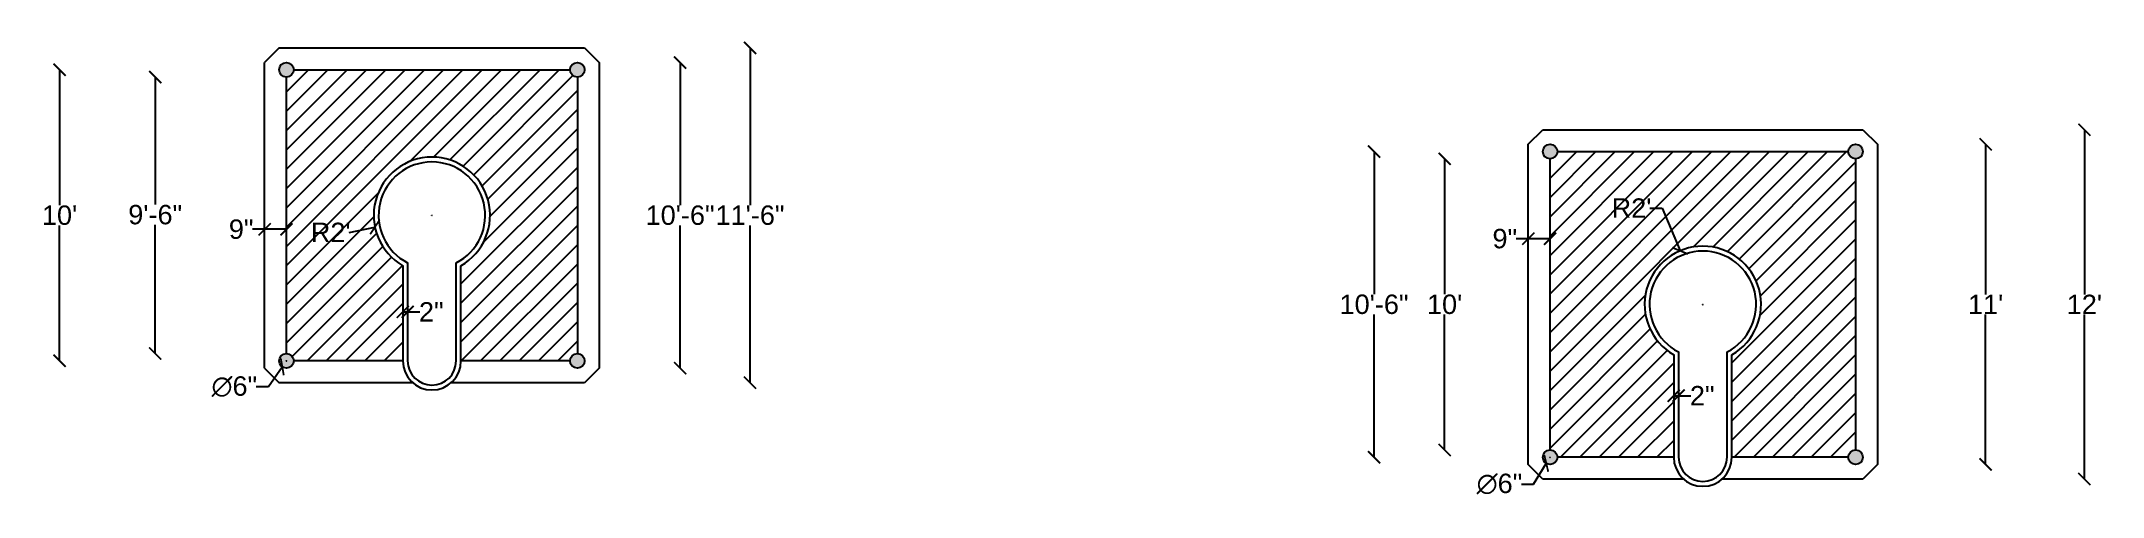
# Model space of a CAD drawing. Header units: inches. Extents: x -86 to 764, y -160 to 28.
import ezdxf

# ---------------------------------------------------------------- set-up
doc = ezdxf.new("R2010")
doc.units = ezdxf.units.IN
doc.header["$MEASUREMENT"] = 0
doc.styles.get("Standard").update_dxf_attribs({"font": 'arial.ttf'})
doc.dimstyles.get("Standard").update_dxf_attribs({"dimtxt": 8, "dimasz": 5, "dimexe": 0.18, "dimexo": 0.0625, "dimgap": 0.09, "dimtad": 0, "dimtih": 1, "dimtoh": 1, "dimdec": 4, "dimzin": 0, "dimdsep": 46, "dimlunit": 4, "dimtxsty": 'Standard', "dimblk": 'ARCHTICK', "dimcen": 0.09, "dimse1": 1, "dimse2": 1, "dimadec": 0, "dimazin": 0, "dimtfac": 1, "dimtdec": 4, "dimtofl": 0, "dimtmove": 0, "dimatfit": 3, "dimfxl": 1, "dimtolj": 1, "dimtzin": 0, "dimarcsym": 0})

# ---------------------------------------------------------------- blocks, each defined once
blk = doc.blocks.new('_ArchTick')
at = {"color": 0, "linetype": 'ByBlock', "const_width": 0.15}
blk.add_lwpolyline([(-0.5, -0.5), (0.5, 0.5)], dxfattribs=at)
blk = doc.blocks.new('*D1')
at = {"color": 0, "lineweight": -2, "transparency": 16777216}
for p, q in [((206.23, 25.2), (206.23, -39.63)), ((206.23, -112.8), (206.23, -47.98))]:
    blk.add_line(p, q, dxfattribs=at)
at = {"layer": 'Defpoints', "color": 0, "transparency": 16777216}
for p in [(138, 25.2), (138, -112.8), (206.23, -112.8)]:
    blk.add_point(p, dxfattribs=at)
at = {"color": 0, "lineweight": -2, "transparency": 16777216, "xscale": 5, "yscale": 5, "zscale": 5}
for p, rotation in [((206.23, 25.2), 90), ((206.23, -112.8), 270)]:
    blk.add_blockref('_ArchTick', p, dxfattribs=dict(at, rotation=rotation))
at = {"color": 0, "transparency": 16777216, "insert": (206.23, -43.8), "char_height": 8, "attachment_point": 5}
blk.add_mtext('\\A1;11\'-6"', dxfattribs=at)
blk = doc.blocks.new('*D3')
at = {"color": 0, "lineweight": -2, "transparency": 16777216}
for p, q in [((177.39, 19.2), (177.39, -39.63)), ((177.39, -106.8), (177.39, -47.98))]:
    blk.add_line(p, q, dxfattribs=at)
at = {"layer": 'Defpoints', "color": 0, "transparency": 16777216}
for p in [(144, 19.2), (144, -106.8), (177.39, -106.8)]:
    blk.add_point(p, dxfattribs=at)
at = {"color": 0, "lineweight": -2, "transparency": 16777216, "xscale": 5, "yscale": 5, "zscale": 5}
for p, rotation in [((177.39, 19.2), 90), ((177.39, -106.8), 270)]:
    blk.add_blockref('_ArchTick', p, dxfattribs=dict(at, rotation=rotation))
at = {"color": 0, "transparency": 16777216, "insert": (177.39, -43.8), "char_height": 8, "attachment_point": 5}
blk.add_mtext('\\A1;10\'-6"', dxfattribs=at)
blk = doc.blocks.new('*D4')
at = {"color": 0, "lineweight": -2, "transparency": 16777216}
for p, q in [((-78.6, 16.2), (-78.6, -39.63)), ((-78.6, -103.8), (-78.6, -47.98))]:
    blk.add_line(p, q, dxfattribs=at)
at = {"layer": 'Defpoints', "color": 0, "transparency": 16777216}
for p in [(15, 16.2), (-78.6, -103.8), (15, -103.8)]:
    blk.add_point(p, dxfattribs=at)
at = {"color": 0, "lineweight": -2, "transparency": 16777216, "xscale": 5, "yscale": 5, "zscale": 5}
for p, rotation in [((-78.6, 16.2), 90), ((-78.6, -103.8), 270)]:
    blk.add_blockref('_ArchTick', p, dxfattribs=dict(at, rotation=rotation))
at = {"color": 0, "transparency": 16777216, "insert": (-78.6, -43.8), "char_height": 8, "attachment_point": 5}
blk.add_mtext("\\A1;10'", dxfattribs=at)
blk = doc.blocks.new('*D5')
at = {"color": 0, "lineweight": -2, "transparency": 16777216}
for p, q in [((-39.15, 13.2), (-39.15, -39.38)), ((-39.15, -100.8), (-39.15, -47.73))]:
    blk.add_line(p, q, dxfattribs=at)
at = {"layer": 'Defpoints', "color": 0, "transparency": 16777216}
for p in [(15, 13.2), (-39.15, -100.8), (15, -100.8)]:
    blk.add_point(p, dxfattribs=at)
at = {"color": 0, "lineweight": -2, "transparency": 16777216, "xscale": 5, "yscale": 5, "zscale": 5}
for p, rotation in [((-39.15, 13.2), 90), ((-39.15, -100.8), 270)]:
    blk.add_blockref('_ArchTick', p, dxfattribs=dict(at, rotation=rotation))
at = {"color": 0, "transparency": 16777216, "insert": (-39.15, -43.56), "char_height": 8, "attachment_point": 5}
blk.add_mtext('\\A1;9\'-6"', dxfattribs=at)
blk = doc.blocks.new('*D6')
at = {"color": 0, "lineweight": -2, "transparency": 16777216}
for p, q in [((40.85, -50.83), (51.49, -48.64)), ((74.91, -43.8), (75.09, -43.8)), ((75, -43.89), (75, -43.71))]:
    blk.add_line(p, q, dxfattribs=at)
at = {"layer": 'Defpoints', "color": 0, "transparency": 16777216}
for p in [(51.49, -48.64), (75, -43.8)]:
    blk.add_point(p, dxfattribs=at)
at = {"color": 0, "lineweight": -2, "transparency": 16777216, "xscale": 5, "yscale": 5, "zscale": 5, "rotation": 11.62432508953383}
blk.add_blockref('_ArchTick', (51.49, -48.64), dxfattribs=at)
at = {"color": 0, "transparency": 16777216, "insert": (33.25, -50.83), "char_height": 8, "attachment_point": 5}
blk.add_mtext("\\A1;R2'", dxfattribs=at)
blk = doc.blocks.new('*D7')
at = {"color": 0, "lineweight": -2, "transparency": 16777216}
for p, q in [((7.53, -114.44), (13.27, -106.26)), ((14.91, -103.8), (15.09, -103.8)), ((15, -103.89), (15, -103.71)), ((2.53, -114.44), (7.53, -114.44))]:
    blk.add_line(p, q, dxfattribs=at)
at = {"layer": 'Defpoints', "color": 0, "transparency": 16777216}
for p in [(16.72, -101.35), (13.27, -106.26)]:
    blk.add_point(p, dxfattribs=at)
at = {"color": 0, "lineweight": -2, "transparency": 16777216, "xscale": 5, "yscale": 5, "zscale": 5, "rotation": 54.92258409506617}
blk.add_blockref('_ArchTick', (13.27, -106.26), dxfattribs=at)
at = {"color": 0, "transparency": 16777216, "insert": (-6.51, -114.44), "char_height": 8, "attachment_point": 5}
blk.add_mtext('\\A1;∅6"', dxfattribs=at)
blk = doc.blocks.new('*D8')
at = {"color": 0, "lineweight": -2, "transparency": 16777216}
for p, q in [((63, -83.6), (65, -83.6)), ((65, -83.6), (70, -83.6))]:
    blk.add_line(p, q, dxfattribs=at)
at = {"layer": 'Defpoints', "color": 0, "transparency": 16777216}
for p in [(63, -83.6), (65, -83.6), (65, -83.6)]:
    blk.add_point(p, dxfattribs=at)
at = {"color": 0, "lineweight": -2, "transparency": 16777216, "xscale": 5, "yscale": 5, "zscale": 5, "rotation": 180}
blk.add_blockref('_ArchTick', (63, -83.6), dxfattribs=at)
at = {"color": 0, "lineweight": -2, "transparency": 16777216, "xscale": 5, "yscale": 5, "zscale": 5}
blk.add_blockref('_ArchTick', (65, -83.6), dxfattribs=at)
at = {"color": 0, "transparency": 16777216, "insert": (74.75, -83.6), "char_height": 8, "attachment_point": 5}
blk.add_mtext('\\A1;2"', dxfattribs=at)
blk = doc.blocks.new('*D9')
at = {"color": 0, "lineweight": -2, "transparency": 16777216}
for p, q in [((6, -49.57), (1, -49.57)), ((15, -49.57), (6, -49.57))]:
    blk.add_line(p, q, dxfattribs=at)
at = {"layer": 'Defpoints', "color": 0, "transparency": 16777216}
for p in [(6, -43.8), (6, -49.57), (15, -43.8)]:
    blk.add_point(p, dxfattribs=at)
at = {"color": 0, "lineweight": -2, "transparency": 16777216, "xscale": 5, "yscale": 5, "zscale": 5, "rotation": 180}
blk.add_blockref('_ArchTick', (6, -49.57), dxfattribs=at)
at = {"color": 0, "lineweight": -2, "transparency": 16777216, "xscale": 5, "yscale": 5, "zscale": 5}
blk.add_blockref('_ArchTick', (15, -49.57), dxfattribs=at)
at = {"color": 0, "transparency": 16777216, "insert": (-3.69, -49.57), "char_height": 8, "attachment_point": 5}
blk.add_mtext('\\A1;9"', dxfattribs=at)
blk = doc.blocks.new('*D10')
at = {"color": 0, "lineweight": -2, "transparency": 16777216}
for p, q in [((756.72, -8.53), (756.72, -76.42)), ((756.72, -152.53), (756.72, -84.63))]:
    blk.add_line(p, q, dxfattribs=at)
at = {"layer": 'Defpoints', "color": 0, "transparency": 16777216}
for p in [(665.3, -8.53), (665.3, -152.53), (756.72, -152.53)]:
    blk.add_point(p, dxfattribs=at)
at = {"color": 0, "lineweight": -2, "transparency": 16777216, "xscale": 5, "yscale": 5, "zscale": 5}
for p, rotation in [((756.72, -8.53), 90), ((756.72, -152.53), 270)]:
    blk.add_blockref('_ArchTick', p, dxfattribs=dict(at, rotation=rotation))
at = {"color": 0, "transparency": 16777216, "insert": (756.72, -80.53), "char_height": 8, "attachment_point": 5}
blk.add_mtext("\\A1;12'", dxfattribs=at)
blk = doc.blocks.new('*D11')
at = {"color": 0, "lineweight": -2, "transparency": 16777216}
for p, q in [((715.97, -14.53), (715.97, -76.42)), ((715.97, -146.53), (715.97, -84.63))]:
    blk.add_line(p, q, dxfattribs=at)
at = {"layer": 'Defpoints', "color": 0, "transparency": 16777216}
for p in [(671.3, -14.53), (671.3, -146.53), (715.97, -146.53)]:
    blk.add_point(p, dxfattribs=at)
at = {"color": 0, "lineweight": -2, "transparency": 16777216, "xscale": 5, "yscale": 5, "zscale": 5}
for p, rotation in [((715.97, -14.53), 90), ((715.97, -146.53), 270)]:
    blk.add_blockref('_ArchTick', p, dxfattribs=dict(at, rotation=rotation))
at = {"color": 0, "transparency": 16777216, "insert": (715.97, -80.53), "char_height": 8, "attachment_point": 5}
blk.add_mtext("\\A1;11'", dxfattribs=at)
blk = doc.blocks.new('*D12')
at = {"color": 0, "lineweight": -2, "transparency": 16777216}
for p, q in [((492.79, -20.53), (492.79, -76.35)), ((492.79, -140.53), (492.79, -84.7))]:
    blk.add_line(p, q, dxfattribs=at)
at = {"layer": 'Defpoints', "color": 0, "transparency": 16777216}
for p in [(536.3, -20.53), (492.79, -140.53), (536.3, -140.53)]:
    blk.add_point(p, dxfattribs=at)
at = {"color": 0, "lineweight": -2, "transparency": 16777216, "xscale": 5, "yscale": 5, "zscale": 5}
for p, rotation in [((492.79, -20.53), 90), ((492.79, -140.53), 270)]:
    blk.add_blockref('_ArchTick', p, dxfattribs=dict(at, rotation=rotation))
at = {"color": 0, "transparency": 16777216, "insert": (492.79, -80.53), "char_height": 8, "attachment_point": 5}
blk.add_mtext("\\A1;10'", dxfattribs=at)
blk = doc.blocks.new('*D13')
at = {"color": 0, "lineweight": -2, "transparency": 16777216}
for p, q in [((463.67, -17.53), (463.67, -76.35)), ((463.67, -143.53), (463.67, -84.7))]:
    blk.add_line(p, q, dxfattribs=at)
at = {"layer": 'Defpoints', "color": 0, "transparency": 16777216}
for p in [(463.67, -17.53), (536.3, -17.53), (536.3, -143.53)]:
    blk.add_point(p, dxfattribs=at)
at = {"color": 0, "lineweight": -2, "transparency": 16777216, "xscale": 5, "yscale": 5, "zscale": 5}
for p, rotation in [((463.67, -17.53), 90), ((463.67, -143.53), 270)]:
    blk.add_blockref('_ArchTick', p, dxfattribs=dict(at, rotation=rotation))
at = {"color": 0, "transparency": 16777216, "insert": (463.67, -80.53), "char_height": 8, "attachment_point": 5}
blk.add_mtext('\\A1;10\'-6"', dxfattribs=at)
blk = doc.blocks.new('*D14')
at = {"color": 0, "lineweight": -2, "transparency": 16777216}
for p, q in [((527.3, -53.45), (522.3, -53.45)), ((536.3, -53.45), (527.3, -53.45))]:
    blk.add_line(p, q, dxfattribs=at)
at = {"layer": 'Defpoints', "color": 0, "transparency": 16777216}
for p in [(527.3, -53.45), (527.3, -80.53), (536.3, -80.53)]:
    blk.add_point(p, dxfattribs=at)
at = {"color": 0, "lineweight": -2, "transparency": 16777216, "xscale": 5, "yscale": 5, "zscale": 5, "rotation": 180}
blk.add_blockref('_ArchTick', (527.3, -53.45), dxfattribs=at)
at = {"color": 0, "lineweight": -2, "transparency": 16777216, "xscale": 5, "yscale": 5, "zscale": 5}
blk.add_blockref('_ArchTick', (536.3, -53.45), dxfattribs=at)
at = {"color": 0, "transparency": 16777216, "insert": (517.62, -53.45), "char_height": 8, "attachment_point": 5}
blk.add_mtext('\\A1;9"', dxfattribs=at)
blk = doc.blocks.new('*D15')
at = {"color": 0, "lineweight": -2, "transparency": 16777216}
for p, q in [((587.3, -118.16), (589.3, -118.16)), ((589.3, -118.16), (594.3, -118.16))]:
    blk.add_line(p, q, dxfattribs=at)
at = {"layer": 'Defpoints', "color": 0, "transparency": 16777216}
for p in [(589.3, -118.16), (587.3, -122.42), (589.3, -121.82)]:
    blk.add_point(p, dxfattribs=at)
at = {"color": 0, "lineweight": -2, "transparency": 16777216, "xscale": 5, "yscale": 5, "zscale": 5, "rotation": 180}
blk.add_blockref('_ArchTick', (587.3, -118.16), dxfattribs=at)
at = {"color": 0, "lineweight": -2, "transparency": 16777216, "xscale": 5, "yscale": 5, "zscale": 5}
blk.add_blockref('_ArchTick', (589.3, -118.16), dxfattribs=at)
at = {"color": 0, "transparency": 16777216, "insert": (599.06, -118.16), "char_height": 8, "attachment_point": 5}
blk.add_mtext('\\A1;2"', dxfattribs=at)
blk = doc.blocks.new('*D16')
at = {"color": 0, "lineweight": -2, "transparency": 16777216}
for p, q in [((577.49, -40.82), (582.49, -40.82)), ((582.49, -40.82), (589.94, -58.43)), ((599.21, -80.53), (599.39, -80.53)), ((599.3, -80.62), (599.3, -80.44))]:
    blk.add_line(p, q, dxfattribs=at)
at = {"layer": 'Defpoints', "color": 0, "transparency": 16777216}
for p in [(589.94, -58.43), (599.3, -80.53)]:
    blk.add_point(p, dxfattribs=at)
at = {"color": 0, "lineweight": -2, "transparency": 16777216, "xscale": 5, "yscale": 5, "zscale": 5, "rotation": 292.9581795988462}
blk.add_blockref('_ArchTick', (589.94, -58.43), dxfattribs=at)
at = {"color": 0, "transparency": 16777216, "insert": (569.89, -40.82), "char_height": 8, "attachment_point": 5}
blk.add_mtext("\\A1;R2'", dxfattribs=at)
blk = doc.blocks.new('*D17')
at = {"color": 0, "lineweight": -2, "transparency": 16777216}
for p, q in [((536.21, -143.53), (536.39, -143.53)), ((536.3, -143.62), (536.3, -143.44)), ((529.46, -154.58), (534.72, -146.08)), ((524.46, -154.58), (529.46, -154.58))]:
    blk.add_line(p, q, dxfattribs=at)
at = {"layer": 'Defpoints', "color": 0, "transparency": 16777216}
for p in [(537.89, -140.98), (534.72, -146.08)]:
    blk.add_point(p, dxfattribs=at)
at = {"color": 0, "lineweight": -2, "transparency": 16777216, "xscale": 5, "yscale": 5, "zscale": 5, "rotation": 58.21008082732352}
blk.add_blockref('_ArchTick', (534.72, -146.08), dxfattribs=at)
at = {"color": 0, "transparency": 16777216, "insert": (515.42, -154.58), "char_height": 8, "attachment_point": 5}
blk.add_mtext('\\A1;∅6"', dxfattribs=at)

msp = doc.modelspace()

# ---------------------------------------------------------------- hatches: boundary and pattern name
h = msp.add_hatch(color=256)
h.dxf.hatch_style = 1
h.paths.add_polyline_path([(17.99746, 16.1973, 1), (11.99746, 16.1973, 1)])
h.paths.add_polyline_path([(137.99746, 16.1973, 1), (131.99746, 16.1973, 1)])
h.paths.add_polyline_path([(137.99746, -103.8027, 1), (131.99746, -103.8027, 1)])
h.paths.add_polyline_path([(17.99746, -103.8027, 1), (11.99746, -103.8027, 1)])
h = msp.add_hatch()
h.set_pattern_fill('ANSI31', color=256, scale=45)
h.paths.add_polyline_path([(134.99746, 13.1973, -0.414213562), (131.99746, 16.1973), (17.99746, 16.1973, -0.414213562), (14.99746, 13.1973), (14.99746, -100.8027, -0.414213562), (17.99746, -103.8027), (62.99746, -103.8027), (62.99746, -64.58731, -3.732050808), (86.99746, -64.58731), (86.99746, -103.8027), (131.99746, -103.8027, -0.414213562), (134.99746, -100.8027)])
h.paths.add_polyline_path([(22.86739, -59.19486), (43.28758, -59.19486), (43.28758, -42.70919), (22.86739, -42.70919)], flags=24)
h = msp.add_hatch(color=256)
h.dxf.hatch_style = 1
h.paths.add_polyline_path([(539.30498, -17.52565, 1), (533.30498, -17.52565, 1)])
h.paths.add_polyline_path([(659.30498, -17.52565, 1), (665.30498, -17.52565, 1)])
h.paths.add_polyline_path([(665.30498, -143.52565, 1), (659.30498, -143.52565, 1)])
h.paths.add_polyline_path([(539.30498, -143.52565, 1), (533.30498, -143.52565, 1)])
h = msp.add_hatch()
h.set_pattern_fill('ANSI31', color=256, scale=45)
h.paths.add_polyline_path([(587.30498, -101.31026, -3.732050808), (611.30498, -101.31026), (611.30498, -143.52565), (659.30498, -143.52565, -0.414213562), (662.30498, -140.52565), (662.30498, -20.52565, -0.414213562), (659.30498, -17.52565), (539.30498, -17.52565, -0.414213562), (536.30498, -20.52565), (536.30498, -140.52565, -0.414213562), (539.30498, -143.52565), (587.30498, -143.52565)])
h.paths.add_polyline_path([(559.50056, -49.19249), (579.92076, -49.19249), (579.92076, -32.70682), (559.50056, -32.70682)], flags=24)

# ---------------------------------------------------------------- linework, layer by layer
for p, q in [((11.99746, 25.1973), (5.99746, 19.1973)), ((5.99746, -106.8027), (5.99746, 19.1973)), ((11.99746, 25.1973), (137.99746, 25.1973)), ((137.99746, 25.1973), (143.99746, 19.1973)), ((143.99746, 19.1973), (143.99746, -106.8027)), ((14.99746, -100.8027), (14.99746, 13.1973)), ((17.99746, 16.1973), (131.99746, 16.1973)), ((134.99746, 13.1973), (134.99746, -100.8027)), ((527.30498, -14.52565), (533.30498, -8.52565)), ((527.30498, -146.52565), (527.30498, -14.52565)), ((533.30498, -8.52565), (665.30498, -8.52565)), ((665.30498, -8.52565), (671.30498, -14.52565)), ((671.30498, -14.52565), (671.30498, -146.52565)), ((536.30498, -140.52565), (536.30498, -20.52565)), ((539.30498, -17.52565), (659.30498, -17.52565)), ((662.30498, -20.52565), (662.30498, -140.52565)), ((5.99746, -106.8027), (11.99746, -112.8027)), ((62.99746, -103.8027), (17.99746, -103.8027)), ((131.99746, -103.8027), (86.99746, -103.8027)), ((143.99746, -106.8027), (137.99746, -112.8027)), ((67.0602, -112.8027), (11.99746, -112.8027)), ((137.99746, -112.8027), (82.93471, -112.8027)), ((587.30498, -143.52565), (539.30498, -143.52565)), ((659.30498, -143.52565), (611.30498, -143.52565)), ((533.30498, -152.52565), (527.30498, -146.52565)), ((591.36773, -152.52565), (533.30498, -152.52565)), ((665.30498, -152.52565), (607.24224, -152.52565)), ((671.30498, -146.52565), (665.30498, -152.52565))]:
    msp.add_line(p, q)
for points in [[(86.99746, -64.58731, 3.732050808), (62.99746, -64.58731), (62.99746, -103.8027, 1), (86.99746, -103.8027)], [(84.99746, -63.39862, 4.159591794), (64.99746, -63.39862), (64.99746, -103.8027, 1), (84.99746, -103.8027)], [(611.30498, -101.31026, 3.732050808), (587.30498, -101.31026), (587.30498, -143.52565, 1), (611.30498, -143.52565)], [(609.30498, -100.12157, 4.159591794), (589.30498, -100.12157), (589.30498, -143.52565, 1), (609.30498, -143.52565)]]:
    msp.add_lwpolyline(points, format="xyb", close=True)
for centre in [(14.99746, 16.1973), (134.99746, 16.1973), (536.30498, -17.52565), (662.30498, -17.52565), (14.99746, -103.8027), (134.99746, -103.8027), (536.30498, -143.52565), (662.30498, -143.52565)]:
    msp.add_circle(centre, 3)

# ---------------------------------------------------------------- dimensions: what is measured, and where the dimension line sits
for base, p1, p2, picture, middle in [((206.22611, -112.8027), (137.99746, 25.1973), (137.99746, -112.8027), '*D1', (206.22611, -43.8027)), ((-78.59695, -103.8027), (14.99746, 16.1973), (14.99746, -103.8027), '*D4', (-78.59695, -43.8027)), ((177.39338, -106.8027), (143.99746, 19.1973), (143.99746, -106.8027), '*D3', (177.39338, -43.8027)), ((756.72454, -152.52565), (665.30498, -8.52565), (665.30498, -152.52565), '*D10', (756.72454, -80.52565)), ((463.66583, -17.52565), (536.30498, -143.52565), (536.30498, -17.52565), '*D13', (463.66583, -80.52565)), ((715.96896, -146.52565), (671.30498, -14.52565), (671.30498, -146.52565), '*D11', (715.96896, -80.52565))]:
    dim = msp.add_linear_dim(base=base, p1=p1, p2=p2, angle=90, dimstyle='Standard')
    dim.commit()
    dim.dimension.update_dxf_attribs({"geometry": picture, "text_midpoint": middle})
for base, p1, p2, picture, middle in [((-39.14569, -100.8027), (14.99746, 13.1973), (14.99746, -100.8027), '*D5', (-39.14569, -43.55581)), ((492.78867, -140.52565), (536.30498, -20.52565), (536.30498, -140.52565), '*D12', (492.78867, -80.52565))]:
    dim = msp.add_linear_dim(base=base, p1=p1, p2=p2, angle=90, dimstyle='Standard')
    dim.commit()
    dim.dimension.update_dxf_attribs({"geometry": picture, "text_midpoint": middle, "dimtype": 160})
for center, mpoint, picture, middle in [((599.30498, -80.52565), (589.94356, -58.4267), '*D16', (569.88801, -40.82414)), ((74.99746, -43.8027), (51.4897, -48.63855), '*D6', (40.8537, -50.82651))]:
    dim = msp.add_radius_dim(center=center, mpoint=mpoint, dimstyle='Standard')
    dim.commit()
    dim.dimension.update_dxf_attribs({"geometry": picture, "text_midpoint": middle, "dimtype": 164})
for base, p1, p2, picture, middle in [((5.99746, -49.57198), (14.99746, -43.8027), (5.99746, -43.8027), '*D9', (-3.69009, -49.57198)), ((527.30498, -53.44799), (536.30498, -80.52565), (527.30498, -80.52565), '*D14', (517.61744, -53.44799)), ((64.99746, -83.60066), (62.99746, -83.60066), (64.99746, -83.60066), '*D8', (74.75321, -83.60066)), ((589.30498, -118.16044), (587.30498, -122.41796), (589.30498, -121.82361), '*D15', (599.06074, -118.16044))]:
    dim = msp.add_linear_dim(base=base, p1=p1, p2=p2, dimstyle='Standard')
    dim.commit()
    dim.dimension.update_dxf_attribs({"geometry": picture, "text_midpoint": middle})
for p1, p2, picture, middle in [((16.7215, -101.34757), (13.27341, -106.25783), '*D7', (-6.51294, -114.44159)), ((537.8854, -140.9757), (534.72456, -146.07561), '*D17', (515.41698, -154.57546))]:
    dim = msp.add_diameter_dim_2p(p1=p1, p2=p2, dimstyle='Standard')
    dim.commit()
    dim.dimension.update_dxf_attribs({"geometry": picture, "text_midpoint": middle, "dimtype": 163})

doc.saveas('drawing.dxf')
